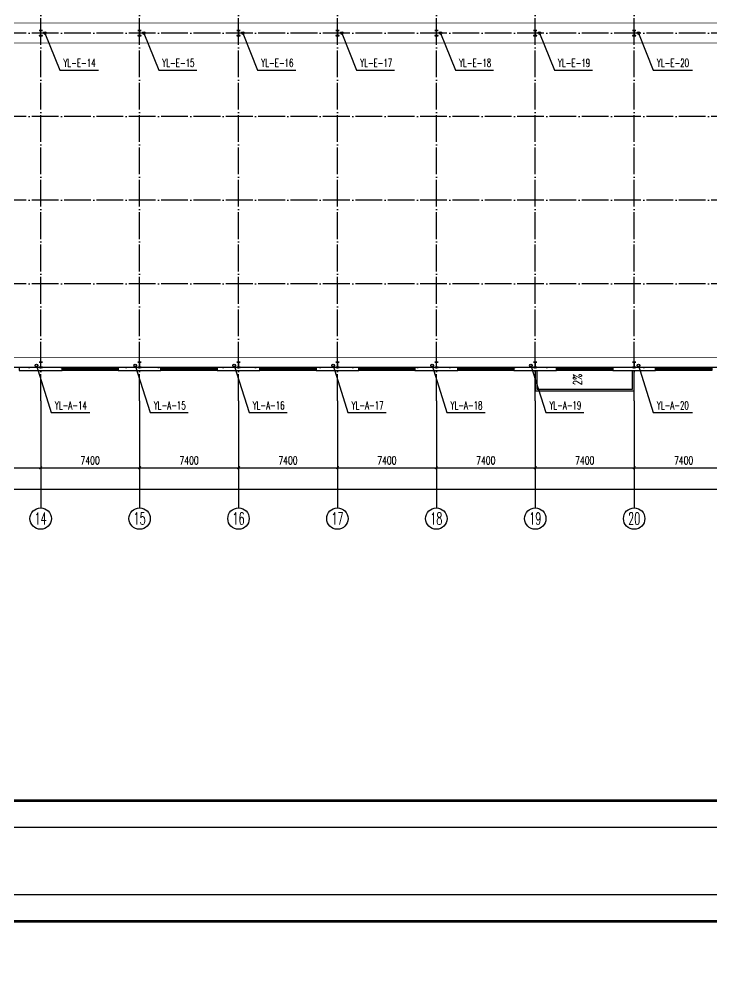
# Model space of a CAD drawing. Extents: x 13158459 to 15902229, y -1299598 to 28366.
# Drawn here: x 14011208 to 14063008, y -459592 to -387418 of the extents above; entities that cross this region are included whole.
import ezdxf
from ezdxf.enums import TextEntityAlignment as Align

# ---------------------------------------------------------------- set-up
doc = ezdxf.new("R2010")
doc.units = 0
doc.header["$LTSCALE"] = 1000
doc.header["$MEASUREMENT"] = 0
doc.linetypes.add('DASH', pattern=[0.35, 0.25, -0.1])
doc.linetypes.add('DOTE', pattern=[2.42, 2, -0.2, 0.02, -0.2])
for name, color, linetype in [('AXIS', 3, 'Continuous'), ('AXIS_TEXT', 7, 'Continuous'), ('COLUMN', 2, 'Continuous'), ('DIM_SYMB', 3, 'Continuous'), ('DIM_雨水', 3, 'Continuous'), ('DOTE', 8, 'DOTE'), ('PUB_TEXT', 7, 'Continuous'), ('TK', 4, 'Continuous'), ('TWT_TEXT', 7, 'Continuous'), ('VPIPE-雨水', 4, 'Continuous'), ('WALL-PARAPET', 6, 'Continuous'), ('WINDOW', 4, 'Continuous')]:
    doc.layers.add(name, color=color, linetype=linetype)
doc.styles.add('_TCH_AXIS', font='COMPLEX', dxfattribs={"bigfont": 'GBCBIG'})
doc.styles.add('_TCH_DIM', font='SIMPLEX', dxfattribs={"bigfont": 'GBCBIG'})
doc.styles.add('_TCH_DIM_T3', font='SIMPLEX', dxfattribs={"width": 0.705882, "bigfont": 'GBCBIG'})
doc.styles.add('_TWT_SERIAL', font='COMPLEX', dxfattribs={"width": 0.8, "height": 3, "bigfont": 'HZTXT'})
doc.styles.add('COMPLEX', font='COMPLEX')
doc.dimstyles.new('_TCH_ARCH&&200', dxfattribs={"dimtxt": 595, "dimasz": 200, "dimexe": 500, "dimexo": 600, "dimgap": 252.5, "dimtad": 1, "dimdec": 0, "dimzin": 0, "dimdsep": 46, "dimtxsty": '_TCH_DIM_T3', "dimblk": 'ARCHTICK', "dimcen": 0.09, "dimclrt": 7, "dimazin": 2, "dimtfac": 1, "dimtdec": 0, "dimtix": 1, "dimtmove": 2, "dimatfit": 3, "dimfxl": 0, "dimtolj": 1, "dimtzin": 0, "dimarcsym": 0})

# ---------------------------------------------------------------- blocks, each defined once
blk = doc.blocks.new('A$C797E1D2B')
at = {"layer": 'COLUMN'}
h = blk.add_hatch(color=256, dxfattribs=at)
h.paths.add_polyline_path([(125, 400), (250, 400), (250, 388), (130, 388), (130, 200), (125, 200)])
h.paths.add_polyline_path([(0, 400), (125, 400), (125, 200), (120, 200), (120, 388), (0, 388)])
h.paths.add_polyline_path([(0, 12), (120, 12), (120, 200), (125, 200), (125, 0), (0, 0)])
h.paths.add_polyline_path([(125, 200), (130, 200), (130, 12), (250, 12), (250, 0), (125, 0)])
blk.add_lwpolyline([(250, 0), (250, 12), (130, 12), (130, 388), (250, 388), (250, 400), (0, 400), (0, 388), (120, 388), (120, 12), (0, 12), (0, 0)], close=True, dxfattribs=at)
blk = doc.blocks.new('GeYuanFrame_06180853', base_point=(20.09, 4.53))
at = {"layer": 'TK'}
blk.add_lwpolyline([(20.09, 4.53), (20.09, 598.53), (1071.09, 598.53), (1071.09, 4.53)], close=True, dxfattribs=at)
at = {"layer": 'TK', "const_width": 1}
blk.add_lwpolyline([(45.09, 588.53), (1061.09, 588.53), (1061.09, 14.53), (45.09, 14.53)], close=True, dxfattribs=at)
blk = doc.blocks.new('GeYuanFrame_85876736', base_point=(20.09, 4.53))
at = {"layer": 'TK'}
blk.add_lwpolyline([(20.09, 4.53), (20.09, 598.53), (1071.09, 598.53), (1071.09, 4.53)], close=True, dxfattribs=at)
at = {"layer": 'TK', "const_width": 1}
blk.add_lwpolyline([(45.09, 588.53), (1061.09, 588.53), (1061.09, 14.53), (45.09, 14.53)], close=True, dxfattribs=at)
blk = doc.blocks.new('$TCHSYS$WIN2D')
for p, q in [((-0.5, 0.5), (0.5, 0.5)), ((-0.5, 0.5), (-0.5, -0.5)), ((0.5, 0.5), (0.5, -0.5)), ((0.5, 0.167), (-0.5, 0.167)), ((0.5, -0.167), (-0.5, -0.167)), ((-0.5, -0.5), (0.5, -0.5))]:
    blk.add_line(p, q)
blk = doc.blocks.new('_AXISO')
blk.add_circle((0, 0), 0.5)
at = {"layer": 'AXIS_TEXT', "style": 'COMPLEX', "width": 1.041667}
blk.add_attdef('A', text='', height=0.56, dxfattribs=at).set_placement((-0.25, -0.28), (0.25, -0.28), align=Align.FIT)
blk = doc.blocks.new('_ArchTick')
at = {"color": 0, "linetype": 'ByBlock', "const_width": 0.4}
blk.add_lwpolyline([(-0.5, -0.5), (0.5, 0.5)], dxfattribs=at)
blk = doc.blocks.new('*D198')
at = {"layer": 'AXIS', "color": 0, "lineweight": -2}
for p, q in [((13916368, -416543), (13916368, -423043)), ((14079648, -416543), (14079648, -423043)), ((13916368, -422543), (14079648, -422543))]:
    blk.add_line(p, q, dxfattribs=at)
at = {"layer": 'Defpoints', "color": 0}
for p in [(13916368, -415943), (14079648, -415943), (14079648, -422543)]:
    blk.add_point(p, dxfattribs=at)
at = {"layer": 'AXIS', "color": 0, "lineweight": -2, "xscale": 200, "yscale": 200, "zscale": 200, "rotation": 180}
blk.add_blockref('_ArchTick', (13916368, -422543), dxfattribs=at)
at = {"layer": 'AXIS', "color": 0, "lineweight": -2, "xscale": 200, "yscale": 200, "zscale": 200}
blk.add_blockref('_ArchTick', (14079648, -422543), dxfattribs=at)
at = {"layer": 'AXIS', "color": 7, "insert": (13998008, -421993), "char_height": 595, "attachment_point": 5, "style": '_TCH_DIM_T3'}
blk.add_mtext('\\A1;163280', dxfattribs=at)
blk = doc.blocks.new('*D212')
at = {"layer": 'AXIS', "color": 0, "lineweight": -2}
for p, q in [((14005408, -416543), (14005408, -421443)), ((14012808, -416543), (14012808, -421443)), ((14005408, -420943), (14012808, -420943))]:
    blk.add_line(p, q, dxfattribs=at)
at = {"layer": 'Defpoints', "color": 0}
for p in [(14005408, -415943), (14012808, -415943), (14012808, -420943)]:
    blk.add_point(p, dxfattribs=at)
at = {"layer": 'AXIS', "color": 0, "lineweight": -2, "xscale": 200, "yscale": 200, "zscale": 200, "rotation": 180}
blk.add_blockref('_ArchTick', (14005408, -420943), dxfattribs=at)
at = {"layer": 'AXIS', "color": 0, "lineweight": -2, "xscale": 200, "yscale": 200, "zscale": 200}
blk.add_blockref('_ArchTick', (14012808, -420943), dxfattribs=at)
at = {"layer": 'AXIS', "color": 7, "insert": (14009108, -420393), "char_height": 595, "attachment_point": 5, "style": '_TCH_DIM_T3'}
blk.add_mtext('\\A1;7400', dxfattribs=at)
blk = doc.blocks.new('*D213')
at = {"layer": 'AXIS', "color": 0, "lineweight": -2}
for p, q in [((14012808, -416543), (14012808, -421443)), ((14020208, -416543), (14020208, -421443)), ((14012808, -420943), (14020208, -420943))]:
    blk.add_line(p, q, dxfattribs=at)
at = {"layer": 'Defpoints', "color": 0}
for p in [(14012808, -415943), (14020208, -415943), (14020208, -420943)]:
    blk.add_point(p, dxfattribs=at)
at = {"layer": 'AXIS', "color": 0, "lineweight": -2, "xscale": 200, "yscale": 200, "zscale": 200, "rotation": 180}
blk.add_blockref('_ArchTick', (14012808, -420943), dxfattribs=at)
at = {"layer": 'AXIS', "color": 0, "lineweight": -2, "xscale": 200, "yscale": 200, "zscale": 200}
blk.add_blockref('_ArchTick', (14020208, -420943), dxfattribs=at)
at = {"layer": 'AXIS', "color": 7, "insert": (14016508, -420393), "char_height": 595, "attachment_point": 5, "style": '_TCH_DIM_T3'}
blk.add_mtext('\\A1;7400', dxfattribs=at)
blk = doc.blocks.new('*D214')
at = {"layer": 'AXIS', "color": 0, "lineweight": -2}
for p, q in [((14020208, -416543), (14020208, -421443)), ((14027608, -416543), (14027608, -421443)), ((14020208, -420943), (14027608, -420943))]:
    blk.add_line(p, q, dxfattribs=at)
at = {"layer": 'Defpoints', "color": 0}
for p in [(14020208, -415943), (14027608, -415943), (14027608, -420943)]:
    blk.add_point(p, dxfattribs=at)
at = {"layer": 'AXIS', "color": 0, "lineweight": -2, "xscale": 200, "yscale": 200, "zscale": 200, "rotation": 180}
blk.add_blockref('_ArchTick', (14020208, -420943), dxfattribs=at)
at = {"layer": 'AXIS', "color": 0, "lineweight": -2, "xscale": 200, "yscale": 200, "zscale": 200}
blk.add_blockref('_ArchTick', (14027608, -420943), dxfattribs=at)
at = {"layer": 'AXIS', "color": 7, "insert": (14023908, -420393), "char_height": 595, "attachment_point": 5, "style": '_TCH_DIM_T3'}
blk.add_mtext('\\A1;7400', dxfattribs=at)
blk = doc.blocks.new('*D215')
at = {"layer": 'AXIS', "color": 0, "lineweight": -2}
for p, q in [((14027608, -416543), (14027608, -421443)), ((14035008, -416543), (14035008, -421443)), ((14027608, -420943), (14035008, -420943))]:
    blk.add_line(p, q, dxfattribs=at)
at = {"layer": 'Defpoints', "color": 0}
for p in [(14027608, -415943), (14035008, -415943), (14035008, -420943)]:
    blk.add_point(p, dxfattribs=at)
at = {"layer": 'AXIS', "color": 0, "lineweight": -2, "xscale": 200, "yscale": 200, "zscale": 200, "rotation": 180}
blk.add_blockref('_ArchTick', (14027608, -420943), dxfattribs=at)
at = {"layer": 'AXIS', "color": 0, "lineweight": -2, "xscale": 200, "yscale": 200, "zscale": 200}
blk.add_blockref('_ArchTick', (14035008, -420943), dxfattribs=at)
at = {"layer": 'AXIS', "color": 7, "insert": (14031308, -420393), "char_height": 595, "attachment_point": 5, "style": '_TCH_DIM_T3'}
blk.add_mtext('\\A1;7400', dxfattribs=at)
blk = doc.blocks.new('*D216')
at = {"layer": 'AXIS', "color": 0, "lineweight": -2}
for p, q in [((14035008, -416543), (14035008, -421443)), ((14042408, -416543), (14042408, -421443)), ((14035008, -420943), (14042408, -420943))]:
    blk.add_line(p, q, dxfattribs=at)
at = {"layer": 'Defpoints', "color": 0}
for p in [(14035008, -415943), (14042408, -415943), (14042408, -420943)]:
    blk.add_point(p, dxfattribs=at)
at = {"layer": 'AXIS', "color": 0, "lineweight": -2, "xscale": 200, "yscale": 200, "zscale": 200, "rotation": 180}
blk.add_blockref('_ArchTick', (14035008, -420943), dxfattribs=at)
at = {"layer": 'AXIS', "color": 0, "lineweight": -2, "xscale": 200, "yscale": 200, "zscale": 200}
blk.add_blockref('_ArchTick', (14042408, -420943), dxfattribs=at)
at = {"layer": 'AXIS', "color": 7, "insert": (14038708, -420393), "char_height": 595, "attachment_point": 5, "style": '_TCH_DIM_T3'}
blk.add_mtext('\\A1;7400', dxfattribs=at)
blk = doc.blocks.new('*D217')
at = {"layer": 'AXIS', "color": 0, "lineweight": -2}
for p, q in [((14042408, -416543), (14042408, -421443)), ((14049808, -416543), (14049808, -421443)), ((14042408, -420943), (14049808, -420943))]:
    blk.add_line(p, q, dxfattribs=at)
at = {"layer": 'Defpoints', "color": 0}
for p in [(14042408, -415943), (14049808, -415943), (14049808, -420943)]:
    blk.add_point(p, dxfattribs=at)
at = {"layer": 'AXIS', "color": 0, "lineweight": -2, "xscale": 200, "yscale": 200, "zscale": 200, "rotation": 180}
blk.add_blockref('_ArchTick', (14042408, -420943), dxfattribs=at)
at = {"layer": 'AXIS', "color": 0, "lineweight": -2, "xscale": 200, "yscale": 200, "zscale": 200}
blk.add_blockref('_ArchTick', (14049808, -420943), dxfattribs=at)
at = {"layer": 'AXIS', "color": 7, "insert": (14046108, -420393), "char_height": 595, "attachment_point": 5, "style": '_TCH_DIM_T3'}
blk.add_mtext('\\A1;7400', dxfattribs=at)
blk = doc.blocks.new('*D218')
at = {"layer": 'AXIS', "color": 0, "lineweight": -2}
for p, q in [((14049808, -416543), (14049808, -421443)), ((14057208, -416543), (14057208, -421443)), ((14049808, -420943), (14057208, -420943))]:
    blk.add_line(p, q, dxfattribs=at)
at = {"layer": 'Defpoints', "color": 0}
for p in [(14049808, -415943), (14057208, -415943), (14057208, -420943)]:
    blk.add_point(p, dxfattribs=at)
at = {"layer": 'AXIS', "color": 0, "lineweight": -2, "xscale": 200, "yscale": 200, "zscale": 200, "rotation": 180}
blk.add_blockref('_ArchTick', (14049808, -420943), dxfattribs=at)
at = {"layer": 'AXIS', "color": 0, "lineweight": -2, "xscale": 200, "yscale": 200, "zscale": 200}
blk.add_blockref('_ArchTick', (14057208, -420943), dxfattribs=at)
at = {"layer": 'AXIS', "color": 7, "insert": (14053508, -420393), "char_height": 595, "attachment_point": 5, "style": '_TCH_DIM_T3'}
blk.add_mtext('\\A1;7400', dxfattribs=at)
blk = doc.blocks.new('*D219')
at = {"layer": 'AXIS', "color": 0, "lineweight": -2}
for p, q in [((14057208, -416543), (14057208, -421443)), ((14064608, -416543), (14064608, -421443)), ((14057208, -420943), (14064608, -420943))]:
    blk.add_line(p, q, dxfattribs=at)
at = {"layer": 'Defpoints', "color": 0}
for p in [(14057208, -415943), (14064608, -415943), (14064608, -420943)]:
    blk.add_point(p, dxfattribs=at)
at = {"layer": 'AXIS', "color": 0, "lineweight": -2, "xscale": 200, "yscale": 200, "zscale": 200, "rotation": 180}
blk.add_blockref('_ArchTick', (14057208, -420943), dxfattribs=at)
at = {"layer": 'AXIS', "color": 0, "lineweight": -2, "xscale": 200, "yscale": 200, "zscale": 200}
blk.add_blockref('_ArchTick', (14064608, -420943), dxfattribs=at)
at = {"layer": 'AXIS', "color": 7, "insert": (14060908, -420393), "char_height": 595, "attachment_point": 5, "style": '_TCH_DIM_T3'}
blk.add_mtext('\\A1;7400', dxfattribs=at)

msp = doc.modelspace()

# ---------------------------------------------------------------- linework, layer by layer
at = {"color": 8, "linetype": 'DASH', "ltscale": 2, "const_width": 50}
for points in [[(14079408, -387693.1), (13916608, -387693.1)], [(14079408, -389193.1), (13916608, -389193.1)], [(14079408, -412693.1), (13916608, -412693.1)]]:
    msp.add_lwpolyline(points, dxfattribs=at)
at = {"ltscale": 0.5}
for points in [[(14049808, -413683.1), (14049808, -415183.1), (14057208, -415183.1), (14057208, -413683.1)], [(14049928, -413683.1), (14049928, -415063.1), (14057088, -415063.1), (14057088, -413683.1)]]:
    msp.add_lwpolyline(points, dxfattribs=at)
at = {"layer": 'AXIS'}
for p, q in [((14012808, -415943.1), (14012808, -423943.1)), ((14020208, -415943.1), (14020208, -423943.1)), ((14027608, -415943.1), (14027608, -423943.1)), ((14035008, -415943.1), (14035008, -423943.1)), ((14042408, -415943.1), (14042408, -423943.1)), ((14049808, -415943.1), (14049808, -423943.1)), ((14057208, -415943.1), (14057208, -423943.1))]:
    msp.add_line(p, q, dxfattribs=at)
at = {"layer": 'DIM_SYMB'}
msp.add_lwpolyline([(14053508, -413813.1, 0, 0, 0), (14053508, -414463.1, 120, 0, 0), (14053508, -414913.1, 0, 0, 0)], format="xyseb", dxfattribs=at)
at = {"layer": 'DIM_雨水'}
for p, q in [((14013127.5, -388443.1, 3000), (14014237.6, -391220.2, 3000)), ((14020527.5, -388443.1, 3000), (14021637.6, -391220.2, 3000)), ((14027927.5, -388443.1, 3000), (14029037.6, -391220.2, 3000)), ((14035327.5, -388443.1), (14036437.6, -391220.2)), ((14042727.5, -388443.1), (14043837.6, -391220.2)), ((14050127.5, -388443.1), (14051237.6, -391220.2)), ((14057527.5, -388443.1), (14058637.6, -391220.2)), ((14014237.6, -391220.2, 3000), (14017124.1, -391220.2, 3000)), ((14021637.6, -391220.2, 3000), (14024487.6, -391220.2, 3000)), ((14029037.6, -391220.2, 3000), (14031887.6, -391220.2, 3000)), ((14036437.6, -391220.2), (14039287.6, -391220.2)), ((14043837.6, -391220.2), (14046687.6, -391220.2)), ((14051237.6, -391220.2), (14054087.6, -391220.2)), ((14058637.6, -391220.2), (14061579, -391220.2)), ((14012488.4, -413299, 3000), (14013598.5, -416821.2, 3000)), ((14019888.4, -413299, 3000), (14020998.5, -416821.2, 3000)), ((14027288.4, -413299, 3000), (14028398.5, -416821.2, 3000)), ((14034688.4, -413299), (14035798.5, -416821.2)), ((14042088.4, -413299, 3000), (14043198.5, -416821.2, 3000)), ((14049488.4, -413299), (14050598.5, -416821.2)), ((14057527.5, -413299), (14058637.6, -416821.2)), ((14013598.5, -416821.2, 3000), (14016485.1, -416821.2, 3000)), ((14020998.5, -416821.2, 3000), (14023848.6, -416821.2, 3000)), ((14028398.5, -416821.2, 3000), (14031248.6, -416821.2, 3000)), ((14035798.5, -416821.2), (14038648.6, -416821.2)), ((14043198.5, -416821.2, 3000), (14046048.6, -416821.2, 3000)), ((14050598.5, -416821.2), (14053448.6, -416821.2)), ((14058637.6, -416821.2), (14061579, -416821.2))]:
    msp.add_line(p, q, dxfattribs=at)
at = {"layer": 'DOTE'}
for p, q in [((14012808, -415943.1), (14012808, -360943.1)), ((14020208, -415943.1), (14020208, -360943.1)), ((14027608, -415943.1), (14027608, -360943.1)), ((14035008, -415943.1), (14035008, -360943.1)), ((14042408, -415943.1), (14042408, -360943.1)), ((14049808, -415943.1), (14049808, -360943.1)), ((14057208, -415943.1), (14057208, -360943.1)), ((14081908, -388443.1), (13914108, -388443.1)), ((14081908, -394693.1), (13914108, -394693.1)), ((14081908, -400943.1), (13914108, -400943.1)), ((14081908, -407193.1), (13914108, -407193.1)), ((14081908, -413443.1), (13914108, -413443.1))]:
    msp.add_line(p, q, dxfattribs=at)
at = {"layer": 'VPIPE-雨水', "linetype": 'Continuous'}
for centre in [(14013127.5, -388443.1), (14020527.5, -388443.1), (14027927.5, -388443.1), (14035327.5, -388443.1), (14042727.5, -388443.1), (14050127.5, -388443.1), (14057527.5, -388443.1), (14012488.4, -413299), (14019888.4, -413299), (14027288.4, -413299), (14034688.4, -413299), (14042088.4, -413299), (14049488.4, -413299), (14057527.5, -413299)]:
    msp.add_circle(centre, 100, dxfattribs=at)
at = {"layer": 'WALL-PARAPET'}
for p, q in [((14014408, -413443.1), (14011208, -413443.1)), ((14011208, -413443.1), (14011208, -413683.1)), ((14014408, -413683.1), (14014408, -413443.1)), ((14021808, -413443.1), (14018608, -413443.1)), ((14018608, -413443.1), (14018608, -413683.1)), ((14021808, -413683.1), (14021808, -413443.1)), ((14029208, -413443.1), (14026008, -413443.1)), ((14026008, -413443.1), (14026008, -413683.1)), ((14029208, -413683.1), (14029208, -413443.1)), ((14036608, -413443.1), (14033408, -413443.1)), ((14033408, -413443.1), (14033408, -413683.1)), ((14036608, -413683.1), (14036608, -413443.1)), ((14044008, -413443.1), (14040808, -413443.1)), ((14040808, -413443.1), (14040808, -413683.1)), ((14044008, -413683.1), (14044008, -413443.1)), ((14051408, -413443.1), (14048208, -413443.1)), ((14048208, -413443.1), (14048208, -413683.1)), ((14051408, -413683.1), (14051408, -413443.1)), ((14058808, -413443.1), (14055608, -413443.1)), ((14055608, -413443.1), (14055608, -413683.1)), ((14058808, -413683.1), (14058808, -413443.1)), ((14011208, -413683.1), (14014408, -413683.1)), ((14018608, -413683.1), (14021808, -413683.1)), ((14026008, -413683.1), (14029208, -413683.1)), ((14033408, -413683.1), (14036608, -413683.1)), ((14040808, -413683.1), (14044008, -413683.1)), ((14048208, -413683.1), (14051408, -413683.1)), ((14055608, -413683.1), (14058808, -413683.1))]:
    msp.add_line(p, q, dxfattribs=at)

# ---------------------------------------------------------------- block references
at = {"xscale": 200, "yscale": 200, "zscale": 200}
for name, p in [('GeYuanFrame_06180853', (13898408, -447843.1)), ('GeYuanFrame_85876736', (13898408, -571643.1))]:
    msp.add_blockref(name, p, dxfattribs=at)
at = {"rotation": 180}
for p in [(14012933, -388243.1), (14020333, -388243.1), (14027733, -388243.1), (14035133, -388243.1), (14042533, -388243.1), (14049933, -388243.1), (14057333, -388243.1), (14012933, -413043.1), (14020333, -413043.1), (14027733, -413043.1), (14035133, -413043.1), (14042533, -413043.1), (14049933, -413043.1), (14057333, -413043.1)]:
    msp.add_blockref('A$C797E1D2B', p, dxfattribs=at)
at = {"layer": 'AXIS'}
ref = msp.add_blockref('_AXISO', (14012808, -424743.1), dxfattribs=dict(at, xscale=1600, yscale=1600, zscale=1600))
ref.add_attrib('A', '14', dxfattribs={"layer": 'AXIS_TEXT', "ltscale": 0.5, "height": 905.1, "style": '_TCH_AXIS', "width": 0.677419}).set_placement((14012355.4, -425195.6), (14013260.5, -425195.6), align=Align.FIT)
ref = msp.add_blockref('_AXISO', (14020208, -424743.1), dxfattribs=dict(at, xscale=1600, yscale=1600, zscale=1600))
ref.add_attrib('A', '15', dxfattribs={"layer": 'AXIS_TEXT', "ltscale": 0.5, "height": 905.1, "style": '_TCH_AXIS', "width": 0.724138}).set_placement((14019755.4, -425195.6), (14020660.5, -425195.6), align=Align.FIT)
ref = msp.add_blockref('_AXISO', (14027608, -424743.1), dxfattribs=dict(at, xscale=1600, yscale=1600, zscale=1600))
ref.add_attrib('A', '16', dxfattribs={"layer": 'AXIS_TEXT', "ltscale": 0.5, "height": 905.1, "style": '_TCH_AXIS', "width": 0.724138}).set_placement((14027155.4, -425195.6), (14028060.5, -425195.6), align=Align.FIT)
ref = msp.add_blockref('_AXISO', (14035008, -424743.1), dxfattribs=dict(at, xscale=1600, yscale=1600, zscale=1600))
ref.add_attrib('A', '17', dxfattribs={"layer": 'AXIS_TEXT', "ltscale": 0.5, "height": 905.1, "style": '_TCH_AXIS', "width": 0.724138}).set_placement((14034555.4, -425195.6), (14035460.5, -425195.6), align=Align.FIT)
ref = msp.add_blockref('_AXISO', (14042408, -424743.1), dxfattribs=dict(at, xscale=1600, yscale=1600, zscale=1600))
ref.add_attrib('A', '18', dxfattribs={"layer": 'AXIS_TEXT', "ltscale": 0.5, "height": 905.1, "style": '_TCH_AXIS', "width": 0.724138}).set_placement((14041955.4, -425195.6), (14042860.5, -425195.6), align=Align.FIT)
ref = msp.add_blockref('_AXISO', (14049808, -424743.1), dxfattribs=dict(at, xscale=1600, yscale=1600, zscale=1600))
ref.add_attrib('A', '19', dxfattribs={"layer": 'AXIS_TEXT', "ltscale": 0.5, "height": 905.1, "style": '_TCH_AXIS', "width": 0.724138}).set_placement((14049355.4, -425195.6), (14050260.5, -425195.6), align=Align.FIT)
ref = msp.add_blockref('_AXISO', (14057208, -424743.1), dxfattribs=dict(at, xscale=1600, yscale=1600, zscale=1600))
ref.add_attrib('A', '20', dxfattribs={"layer": 'AXIS_TEXT', "ltscale": 0.5, "height": 905.1, "style": '_TCH_AXIS', "width": 0.617647}).set_placement((14056755.4, -425195.6), (14057660.5, -425195.6), align=Align.FIT)
at = {"layer": 'WINDOW', "xscale": -4200, "zscale": -4200}
for p, yscale in [((14016508, -413563.1), 240), ((14023908, -413563.1), 240), ((14031308, -413563.1), 240), ((14038708, -413563.1), 240), ((14046108, -413563.1), 240), ((14053508, -413563.1), -240), ((14060908, -413563.1), 240)]:
    msp.add_blockref('$TCHSYS$WIN2D', p, dxfattribs=dict(at, yscale=yscale))

# ---------------------------------------------------------------- texts
at = {"layer": 'PUB_TEXT', "style": '_TCH_DIM', "width": 0.705882}
msp.add_text('2%%%', height=637.5, rotation=90, dxfattribs=at).set_placement((14053283, -414770.2))
at = {"layer": 'TWT_TEXT', "style": '_TWT_SERIAL', "width": 0.64}
for s, p in [('YL-E-14', (14014509.3, -390980.2, 3000)), ('YL-E-15', (14021909.4, -390980.2, 3000)), ('YL-E-16', (14029309.4, -390980.2, 3000)), ('YL-E-17', (14036709.4, -390980.2)), ('YL-E-18', (14044109.4, -390980.2)), ('YL-E-19', (14051509.4, -390980.2)), ('YL-E-20', (14058909.3, -390980.2)), ('YL-A-14', (14013870.2, -416581.2, 3000)), ('YL-A-15', (14021270.3, -416581.2, 3000)), ('YL-A-16', (14028670.3, -416581.2, 3000)), ('YL-A-17', (14036070.3, -416581.2)), ('YL-A-18', (14043470.3, -416581.2, 3000)), ('YL-A-19', (14050870.3, -416581.2)), ('YL-A-20', (14058909.3, -416581.2))]:
    msp.add_text(s, height=600, dxfattribs=at).set_placement(p)

# ---------------------------------------------------------------- dimensions: what is measured, and where the dimension line sits
at = {"layer": 'AXIS'}
for p1, p2, distance, text, picture, middle in [((13916368, -415943.1), (14079648, -415943.1), -6600, '163280', '*D198', (13998008, -421993.1)), ((14005408, -415943.1), (14012808, -415943.1), -5000, '7400', '*D212', (14009108, -420393.1)), ((14012808, -415943.1), (14020208, -415943.1), -5000, '7400', '*D213', (14016508, -420393.1)), ((14020208, -415943.1), (14027608, -415943.1), -5000, '7400', '*D214', (14023908, -420393.1)), ((14027608, -415943.1), (14035008, -415943.1), -5000, '7400', '*D215', (14031308, -420393.1)), ((14035008, -415943.1), (14042408, -415943.1), -5000, '7400', '*D216', (14038708, -420393.1)), ((14042408, -415943.1), (14049808, -415943.1), -5000, '7400', '*D217', (14046108, -420393.1)), ((14049808, -415943.1), (14057208, -415943.1), -5000, '7400', '*D218', (14053508, -420393.1)), ((14057208, -415943.1), (14064608, -415943.1), -5000, '7400', '*D219', (14060908, -420393.1))]:
    dim = msp.add_aligned_dim(p1=p1, p2=p2, distance=distance, text=text, dimstyle='_TCH_ARCH&&200', dxfattribs=at)
    dim.commit()
    dim.dimension.update_dxf_attribs({"geometry": picture, "text_midpoint": middle})

doc.saveas('drawing.dxf')
